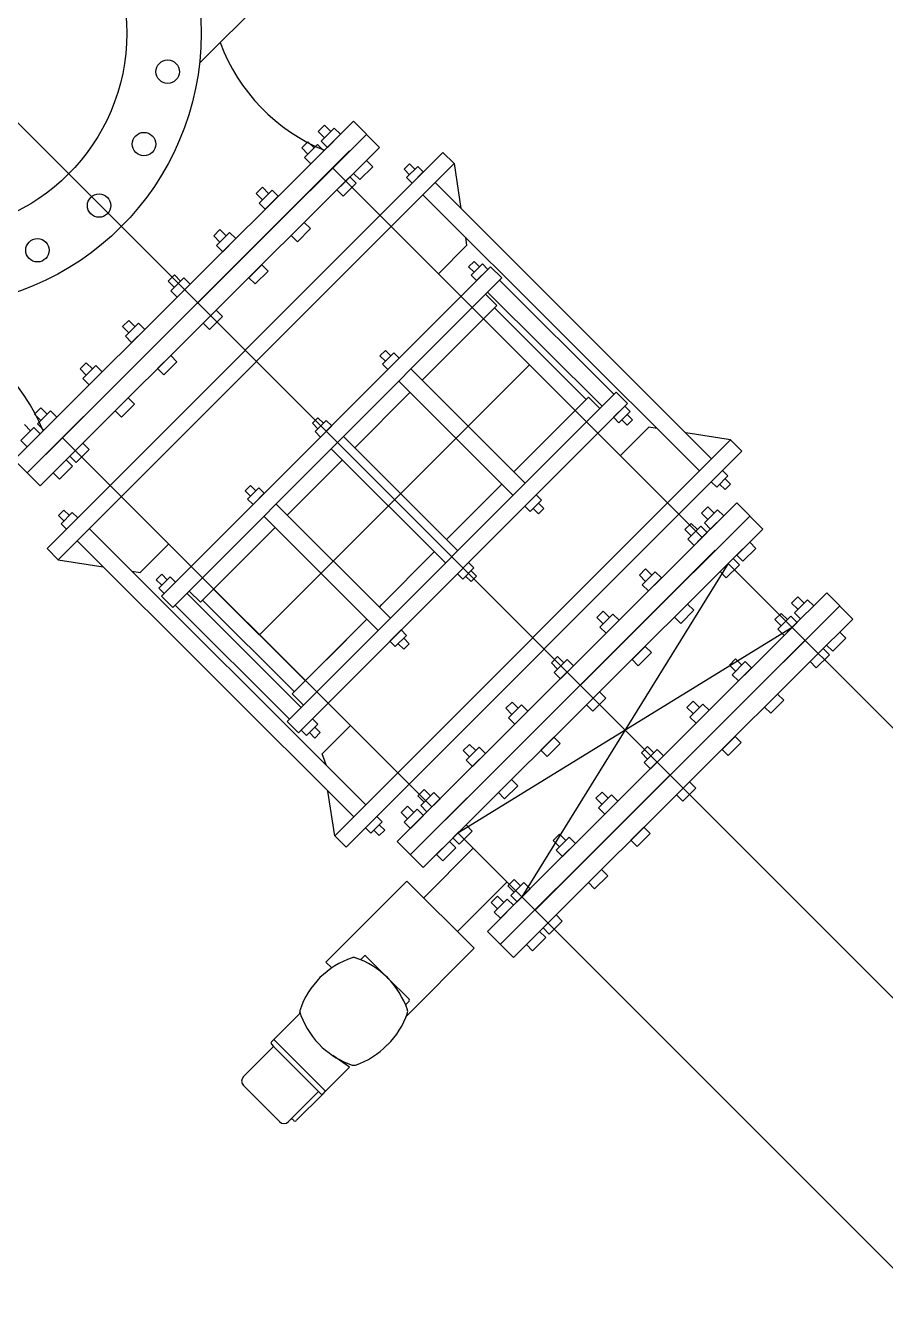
# Model space of a CAD drawing. Header units: inches. Extents: x 72602 to 350810, y -122122 to 43597.
# Drawn here: x 152048 to 153399, y -78976 to -76967 of the extents above; entities that cross this region are included whole.
import ezdxf

# ---------------------------------------------------------------- set-up
doc = ezdxf.new("R2010")
doc.units = ezdxf.units.IN
doc.header["$MEASUREMENT"] = 0
doc.layers.add('M-X-BKGD', color=8, linetype='Continuous')

msp = doc.modelspace()

# ---------------------------------------------------------------- linework, layer by layer
at = {"layer": 'M-X-BKGD', "ltscale": 0.003}
msp.add_line((154111.5, -79196.4), (151460.7, -76545.5), dxfattribs=at)
msp.add_line((154111.5, -79196.4), (151460.7, -76545.5), dxfattribs=at)
at = {"layer": 'M-X-BKGD'}
for p, q in [((152420.5, -76926.9), (152321.1, -77026)), ((152420.5, -76926.9), (152321.1, -77026)), ((152563.1, -77117.6), (152501.6, -77178.9)), ((152563.1, -77117.6), (152501.6, -77178.9)), ((152517.6, -77123.7), (152507.8, -77133.5)), ((152517.6, -77123.7), (152507.8, -77133.5)), ((152532.8, -77128.2), (152512.3, -77148.6)), ((152532.8, -77128.2), (152512.3, -77148.6)), ((152527.5, -77133.5), (152517.6, -77123.7)), ((152527.5, -77133.5), (152517.6, -77123.7)), ((152542.6, -77138), (152532.8, -77128.2)), ((152542.6, -77138), (152532.8, -77128.2)), ((152604, -77158.6), (152563.1, -77117.6)), ((152604, -77158.6), (152563.1, -77117.6)), ((152583.6, -77138.1), (152050.2, -77670)), ((152583.6, -77138.1), (152050.2, -77670)), ((152507.8, -77133.5), (152517.6, -77143.3)), ((152507.8, -77133.5), (152517.6, -77143.3)), ((152512.3, -77148.6), (152522.1, -77158.5)), ((152512.3, -77148.6), (152522.1, -77158.5)), ((152522.1, -77158.5), (152542.6, -77138)), ((152522.1, -77158.5), (152542.6, -77138)), ((152556.7, -77164.2), (152079.4, -77641.5)), ((152556.7, -77164.2), (152079.4, -77641.5)), ((152081.5, -77789.1), (152703.3, -77166.4)), ((152081.5, -77789.1), (152703.3, -77166.4)), ((152081.6, -77789.1), (152703.3, -77166.4)), ((152081.6, -77789.1), (152703.3, -77166.4)), ((152491.5, -77149.7), (152481.7, -77159.5)), ((152491.5, -77149.7), (152481.7, -77159.5)), ((152481.7, -77159.5), (152491.5, -77169.4)), ((152481.7, -77159.5), (152491.5, -77169.4)), ((152506.7, -77154.2), (152486.2, -77174.7)), ((152506.7, -77154.2), (152486.2, -77174.7)), ((152501.4, -77159.5), (152491.5, -77149.7)), ((152501.4, -77159.5), (152491.5, -77149.7)), ((152496, -77184.5), (152516.5, -77164.1)), ((152496, -77184.5), (152516.5, -77164.1)), ((152516.5, -77164.1), (152506.7, -77154.2)), ((152516.5, -77164.1), (152506.7, -77154.2)), ((152542.5, -77219.9), (152604, -77158.6)), ((152542.5, -77219.9), (152604, -77158.6)), ((152703.3, -77166.4), (152721, -77184.1)), ((152703.3, -77166.4), (152721, -77184.1)), ((152501.3, -77179.2), (152091.2, -77588.2)), ((152501.3, -77179.2), (152091.2, -77588.2)), ((152099.2, -77806.8), (152721, -77184.1)), ((152099.2, -77806.8), (152721, -77184.1)), ((152486.2, -77174.7), (152496, -77184.5)), ((152486.2, -77174.7), (152496, -77184.5)), ((152563, -77199.5), (152583.5, -77179.1)), ((152563, -77199.5), (152583.5, -77179.1)), ((152593.3, -77188.9), (152572.8, -77209.3)), ((152593.3, -77188.9), (152572.8, -77209.3)), ((152583.5, -77179.1), (152593.3, -77188.9)), ((152583.5, -77179.1), (152593.3, -77188.9)), ((152651.2, -77184.5), (152642.7, -77193)), ((152651.2, -77184.5), (152642.7, -77193)), ((152664.3, -77188.4), (152646.6, -77206.1)), ((152664.3, -77188.4), (152646.6, -77206.1)), ((152659.7, -77193), (152651.2, -77184.5)), ((152659.7, -77193), (152651.2, -77184.5)), ((152672.8, -77196.9), (152664.3, -77188.4)), ((152672.8, -77196.9), (152664.3, -77188.4)), ((152721, -77184.1), (152731.9, -77254.5)), ((152721, -77184.1), (152731.9, -77254.5)), ((152557.4, -77205.1), (152132.1, -77629.2)), ((152557.4, -77205.1), (152132.1, -77629.2)), ((153111, -77771.6), (152530.2, -77190.7)), ((153111, -77771.6), (152530.2, -77190.7)), ((152536.9, -77225.5), (152557.4, -77205.1)), ((152536.9, -77225.5), (152557.4, -77205.1)), ((152557.4, -77205.1), (152567.2, -77214.9)), ((152557.4, -77205.1), (152567.2, -77214.9)), ((152572.8, -77209.3), (152563, -77199.5)), ((152572.8, -77209.3), (152563, -77199.5)), ((152642.7, -77193), (152651.2, -77201.5)), ((152642.7, -77193), (152651.2, -77201.5)), ((152646.6, -77206.1), (152655.1, -77214.6)), ((152646.6, -77206.1), (152655.1, -77214.6)), ((152655.1, -77214.6), (152672.8, -77196.9)), ((152655.1, -77214.6), (152672.8, -77196.9)), ((152419.9, -77221.1), (152410.1, -77230.9)), ((152419.9, -77221.1), (152410.1, -77230.9)), ((152435.1, -77225.7), (152414.6, -77246.1)), ((152435.1, -77225.7), (152414.6, -77246.1)), ((152429.7, -77231), (152419.9, -77221.1)), ((152429.7, -77231), (152419.9, -77221.1)), ((152444.9, -77235.5), (152435.1, -77225.7)), ((152444.9, -77235.5), (152435.1, -77225.7)), ((152546.7, -77235.4), (152536.9, -77225.5)), ((152546.7, -77235.4), (152536.9, -77225.5)), ((152567.2, -77214.9), (152546.7, -77235.4)), ((152567.2, -77214.9), (152546.7, -77235.4)), ((152691.3, -77213.9), (153125.9, -77647.9)), ((152691.3, -77213.9), (153125.9, -77647.9)), ((152410.1, -77230.9), (152419.9, -77240.8)), ((152410.1, -77230.9), (152419.9, -77240.8)), ((152414.6, -77246.1), (152424.4, -77255.9)), ((152414.6, -77246.1), (152424.4, -77255.9)), ((152424.4, -77255.9), (152444.9, -77235.5)), ((152424.4, -77255.9), (152444.9, -77235.5)), ((152672.2, -77233), (153106.8, -77667)), ((152672.2, -77233), (153106.8, -77667)), ((152353.2, -77287.6), (152343.4, -77297.5)), ((152353.2, -77287.6), (152343.4, -77297.5)), ((152363, -77297.5), (152353.2, -77287.6)), ((152363, -77297.5), (152353.2, -77287.6)), ((152465.3, -77297), (152485.8, -77276.5)), ((152465.3, -77297), (152485.8, -77276.5)), ((152495.6, -77286.3), (152475.1, -77306.8)), ((152495.6, -77286.3), (152475.1, -77306.8)), ((152485.8, -77276.5), (152495.6, -77286.3)), ((152485.8, -77276.5), (152495.6, -77286.3)), ((152343.4, -77297.5), (152353.2, -77307.3)), ((152343.4, -77297.5), (152353.2, -77307.3)), ((152368.4, -77292.2), (152347.9, -77312.6)), ((152368.4, -77292.2), (152347.9, -77312.6)), ((152357.7, -77322.5), (152378.2, -77302)), ((152357.7, -77322.5), (152378.2, -77302)), ((152378.2, -77302), (152368.4, -77292.2)), ((152378.2, -77302), (152368.4, -77292.2)), ((152475.1, -77306.8), (152465.3, -77297)), ((152475.1, -77306.8), (152465.3, -77297)), ((152738.9, -77299.6), (152740.9, -77312.8)), ((152738.9, -77299.6), (152740.9, -77312.8)), ((152347.9, -77312.6), (152357.7, -77322.5)), ((152347.9, -77312.6), (152357.7, -77322.5)), ((152696.4, -77357.4), (152740.9, -77312.8)), ((152696.4, -77357.4), (152740.9, -77312.8)), ((152398.6, -77363.5), (152419.1, -77343)), ((152398.6, -77363.5), (152419.1, -77343)), ((152419.1, -77343), (152428.9, -77352.9)), ((152419.1, -77343), (152428.9, -77352.9)), ((152778.3, -77346.1), (152731.8, -77392.7)), ((152778.3, -77346.1), (152731.8, -77392.7)), ((152752.5, -77338), (152744, -77346.4)), ((152752.5, -77338), (152744, -77346.4)), ((152744, -77346.4), (152752.5, -77354.9)), ((152744, -77346.4), (152752.5, -77354.9)), ((152765.6, -77341.8), (152747.9, -77359.5)), ((152765.6, -77341.8), (152747.9, -77359.5)), ((152761, -77346.4), (152752.5, -77338)), ((152761, -77346.4), (152752.5, -77338)), ((152774.1, -77350.3), (152765.6, -77341.8)), ((152774.1, -77350.3), (152765.6, -77341.8)), ((152796, -77363.7), (152778.3, -77346.1)), ((152796, -77363.7), (152778.3, -77346.1)), ((152281.6, -77359.1), (152271.7, -77368.9)), ((152281.6, -77359.1), (152271.7, -77368.9)), ((152271.7, -77368.9), (152281.6, -77378.7)), ((152271.7, -77368.9), (152281.6, -77378.7)), ((152296.7, -77363.6), (152276.2, -77384.1)), ((152296.7, -77363.6), (152276.2, -77384.1)), ((152291.4, -77368.9), (152281.6, -77359.1)), ((152291.4, -77368.9), (152281.6, -77359.1)), ((152306.5, -77373.5), (152296.7, -77363.6)), ((152306.5, -77373.5), (152296.7, -77363.6)), ((152408.4, -77373.3), (152398.6, -77363.5)), ((152408.4, -77373.3), (152398.6, -77363.5)), ((152428.9, -77352.9), (152408.4, -77373.3)), ((152428.9, -77352.9), (152408.4, -77373.3)), ((152747.9, -77359.5), (152756.4, -77368)), ((152747.9, -77359.5), (152756.4, -77368)), ((152749.5, -77410.3), (152796, -77363.7)), ((152749.5, -77410.3), (152796, -77363.7)), ((152756.4, -77368), (152774.1, -77350.3)), ((152756.4, -77368), (152774.1, -77350.3)), ((152792.5, -77367.3), (152972.2, -77546.7)), ((152792.5, -77367.3), (152972.2, -77546.7)), ((152276.2, -77384.1), (152286, -77393.9)), ((152276.2, -77384.1), (152286, -77393.9)), ((152286, -77393.9), (152306.5, -77373.5)), ((152286, -77393.9), (152306.5, -77373.5)), ((152770.4, -77389.4), (152788.1, -77407.1)), ((152770.4, -77389.4), (152788.1, -77407.1)), ((152773.9, -77385.9), (152953.7, -77565.3)), ((152773.9, -77385.9), (152953.7, -77565.3)), ((152731.9, -77392.8), (152307.9, -77817.3)), ((152731.9, -77392.8), (152307.9, -77817.3)), ((152788.2, -77407.1), (152670.9, -77524.6)), ((152788.2, -77407.1), (152670.9, -77524.6)), ((152749.5, -77410.3), (152325.6, -77835)), ((152749.5, -77410.3), (152325.6, -77835)), ((152326.9, -77434.9), (152347.4, -77414.5)), ((152326.9, -77434.9), (152347.4, -77414.5)), ((152357.3, -77424.3), (152336.7, -77444.8)), ((152357.3, -77424.3), (152336.7, -77444.8)), ((152347.4, -77414.5), (152357.3, -77424.3)), ((152347.4, -77414.5), (152357.3, -77424.3)), ((152767.2, -77428), (152911.5, -77572.2)), ((152767.2, -77428), (152911.5, -77572.2)), ((152784.6, -77410.6), (152928.9, -77554.8)), ((152784.6, -77410.6), (152928.9, -77554.8)), ((152200.1, -77440.3), (152209.9, -77430.5)), ((152200.1, -77440.3), (152209.9, -77430.5)), ((152209.9, -77450.2), (152200.1, -77440.3)), ((152209.9, -77450.2), (152200.1, -77440.3)), ((152204.6, -77455.5), (152225.1, -77435)), ((152204.6, -77455.5), (152225.1, -77435)), ((152209.9, -77430.5), (152219.8, -77440.4)), ((152209.9, -77430.5), (152219.8, -77440.4)), ((152234.9, -77444.9), (152214.4, -77465.3)), ((152234.9, -77444.9), (152214.4, -77465.3)), ((152225.1, -77435), (152234.9, -77444.9)), ((152225.1, -77435), (152234.9, -77444.9)), ((152336.7, -77444.8), (152326.9, -77434.9)), ((152336.7, -77444.8), (152326.9, -77434.9)), ((152214.4, -77465.3), (152204.6, -77455.5)), ((152214.4, -77465.3), (152204.6, -77455.5)), ((152275.8, -77485.9), (152255.3, -77506.3)), ((152275.8, -77485.9), (152255.3, -77506.3)), ((152285.6, -77495.7), (152275.8, -77485.9)), ((152285.6, -77495.7), (152275.8, -77485.9)), ((152613.2, -77477.6), (152604.7, -77486.1)), ((152613.2, -77477.6), (152604.7, -77486.1)), ((152604.7, -77486.1), (152613.2, -77494.6)), ((152604.7, -77486.1), (152613.2, -77494.6)), ((152626.3, -77481.5), (152608.6, -77499.2)), ((152626.3, -77481.5), (152608.6, -77499.2)), ((152621.7, -77486.1), (152613.2, -77477.6)), ((152621.7, -77486.1), (152613.2, -77477.6)), ((152617.1, -77507.7), (152634.8, -77490)), ((152617.1, -77507.7), (152634.8, -77490)), ((152634.8, -77490), (152626.3, -77481.5)), ((152634.8, -77490), (152626.3, -77481.5)), ((152133.4, -77506.9), (152143.2, -77497)), ((152133.4, -77506.9), (152143.2, -77497)), ((152143.2, -77516.7), (152133.4, -77506.9)), ((152143.2, -77516.7), (152133.4, -77506.9)), ((152137.9, -77522), (152158.4, -77501.6)), ((152137.9, -77522), (152158.4, -77501.6)), ((152143.2, -77497), (152153.1, -77506.9)), ((152143.2, -77497), (152153.1, -77506.9)), ((152158.4, -77501.6), (152168.2, -77511.4)), ((152158.4, -77501.6), (152168.2, -77511.4)), ((152255.3, -77506.3), (152265.1, -77516.2)), ((152255.3, -77506.3), (152265.1, -77516.2)), ((152265.1, -77516.2), (152285.6, -77495.7)), ((152265.1, -77516.2), (152285.6, -77495.7)), ((152415.4, -77924.8), (152839.4, -77500.2)), ((152415.4, -77924.8), (152839.4, -77500.2)), ((152608.6, -77499.2), (152617.1, -77507.7)), ((152608.6, -77499.2), (152617.1, -77507.7)), ((152653.2, -77506.9), (152832.9, -77686.4)), ((152653.2, -77506.9), (152832.9, -77686.4)), ((152147.7, -77531.9), (152137.9, -77522)), ((152147.7, -77531.9), (152137.9, -77522)), ((152168.2, -77511.4), (152147.7, -77531.9)), ((152168.2, -77511.4), (152147.7, -77531.9)), ((152634.1, -77526), (152813.9, -77705.5)), ((152634.1, -77526), (152813.9, -77705.5)), ((152651.8, -77543.7), (152564.9, -77630.7)), ((152651.8, -77543.7), (152564.9, -77630.7)), ((152929.2, -77589.8), (152975.8, -77543.2)), ((152929.2, -77589.8), (152975.8, -77543.2)), ((152975.8, -77543.2), (152993.5, -77560.9)), ((152975.8, -77543.2), (152993.5, -77560.9)), ((152071.9, -77568.2), (152062, -77578)), ((152071.9, -77568.2), (152062, -77578)), ((152081.7, -77578.1), (152071.9, -77568.2)), ((152081.7, -77578.1), (152071.9, -77568.2)), ((152209.1, -77552.4), (152188.6, -77572.9)), ((152209.1, -77552.4), (152188.6, -77572.9)), ((152198.4, -77582.7), (152218.9, -77562.3)), ((152198.4, -77582.7), (152218.9, -77562.3)), ((152218.9, -77562.3), (152209.1, -77552.4)), ((152218.9, -77562.3), (152209.1, -77552.4)), ((152932.5, -77551.3), (152815.2, -77668.7)), ((152932.5, -77551.3), (152815.2, -77668.7)), ((152932.4, -77551.2), (152950.1, -77568.9)), ((152932.4, -77551.2), (152950.1, -77568.9)), ((152993.5, -77560.9), (152946.9, -77607.5)), ((152993.5, -77560.9), (152946.9, -77607.5)), ((152971.6, -77582.8), (152989.2, -77565.1)), ((152971.6, -77582.8), (152989.2, -77565.1)), ((152989.2, -77565.1), (152997.7, -77573.6)), ((152989.2, -77565.1), (152997.7, -77573.6)), ((152029.7, -77649.5), (152091.2, -77588.2)), ((152029.7, -77649.5), (152091.2, -77588.2)), ((152062, -77578), (152071.9, -77587.9)), ((152062, -77578), (152071.9, -77587.9)), ((152087, -77572.7), (152066.5, -77593.2)), ((152087, -77572.7), (152066.5, -77593.2)), ((152076.3, -77603), (152096.8, -77582.6)), ((152076.3, -77603), (152096.8, -77582.6)), ((152096.8, -77582.6), (152087, -77572.7)), ((152096.8, -77582.6), (152087, -77572.7)), ((152188.6, -77572.9), (152198.4, -77582.7)), ((152188.6, -77572.9), (152198.4, -77582.7)), ((152507.2, -77583.8), (152498.8, -77592.3)), ((152507.2, -77583.8), (152498.8, -77592.3)), ((152520.3, -77587.6), (152502.7, -77605.3)), ((152520.3, -77587.6), (152502.7, -77605.3)), ((152929.2, -77589.8), (152505.3, -78014.5)), ((152929.2, -77589.8), (152505.3, -78014.5)), ((152515.7, -77592.2), (152507.2, -77583.8)), ((152515.7, -77592.2), (152507.2, -77583.8)), ((152528.8, -77596.1), (152520.3, -77587.6)), ((152528.8, -77596.1), (152520.3, -77587.6)), ((152980, -77591.3), (152971.6, -77582.8)), ((152980, -77591.3), (152971.6, -77582.8)), ((152997.7, -77573.6), (152980, -77591.3)), ((152997.7, -77573.6), (152980, -77591.3)), ((152993.1, -77595.2), (152984.6, -77586.7)), ((152993.1, -77595.2), (152984.6, -77586.7)), ((152993.1, -77578.2), (153001.6, -77586.7)), ((152993.1, -77578.2), (153001.6, -77586.7)), ((153001.6, -77586.7), (152993.1, -77595.2)), ((153001.6, -77586.7), (152993.1, -77595.2)), ((152060.9, -77598.8), (152040.4, -77619.2)), ((152060.9, -77598.8), (152040.4, -77619.2)), ((152055.6, -77604.1), (152045.8, -77594.2)), ((152055.6, -77604.1), (152045.8, -77594.2)), ((152050.2, -77629), (152070.7, -77608.6)), ((152050.2, -77629), (152070.7, -77608.6)), ((152070.7, -77608.6), (152060.9, -77598.8)), ((152070.7, -77608.6), (152060.9, -77598.8)), ((152066.5, -77593.2), (152076.3, -77603)), ((152066.5, -77593.2), (152076.3, -77603)), ((152498.8, -77592.3), (152507.2, -77600.7)), ((152498.8, -77592.3), (152507.2, -77600.7)), ((152502.7, -77605.3), (152511.1, -77613.8)), ((152502.7, -77605.3), (152511.1, -77613.8)), ((152511.1, -77613.8), (152528.8, -77596.1)), ((152511.1, -77613.8), (152528.8, -77596.1)), ((152946.9, -77607.5), (152523, -78032.2)), ((152946.9, -77607.5), (152523, -78032.2)), ((152982.4, -77643), (153027, -77598.4)), ((152982.4, -77643), (153027, -77598.4)), ((153040.1, -77600.4), (153027, -77598.4)), ((153040.1, -77600.4), (153027, -77598.4)), ((153155.7, -77618.1), (153085.3, -77607.3)), ((153155.7, -77618.1), (153085.3, -77607.3)), ((152040.4, -77619.2), (152050.2, -77629)), ((152040.4, -77619.2), (152050.2, -77629)), ((152132.1, -77629.2), (152070.6, -77690.5)), ((152132.1, -77629.2), (152070.6, -77690.5)), ((152686.2, -78195.3), (152105.9, -77615)), ((152686.2, -78195.3), (152105.9, -77615)), ((152117.2, -77644), (152137.7, -77623.6)), ((152117.2, -77644), (152137.7, -77623.6)), ((152137.7, -77623.6), (152147.5, -77633.4)), ((152137.7, -77623.6), (152147.5, -77633.4)), ((152533.9, -78240.8), (153155.7, -77618.1)), ((152533.9, -78240.8), (153155.7, -77618.1)), ((152547.2, -77613.1), (152726.9, -77792.6)), ((152547.2, -77613.1), (152726.9, -77792.6)), ((153173.4, -77635.8), (153155.7, -77618.1)), ((153173.4, -77635.8), (153155.7, -77618.1)), ((152070.6, -77690.5), (152029.7, -77649.5)), ((152070.6, -77690.5), (152029.7, -77649.5)), ((152091.1, -77670.1), (152111.6, -77649.6)), ((152091.1, -77670.1), (152111.6, -77649.6)), ((152111.6, -77649.6), (152121.5, -77659.5)), ((152111.6, -77649.6), (152121.5, -77659.5)), ((152127, -77653.9), (152117.2, -77644)), ((152127, -77653.9), (152117.2, -77644)), ((152147.5, -77633.4), (152127, -77653.9)), ((152147.5, -77633.4), (152127, -77653.9)), ((152545.8, -77649.8), (152458.9, -77736.9)), ((152545.8, -77649.8), (152458.9, -77736.9)), ((152528.1, -77632.2), (152707.9, -77811.7)), ((152528.1, -77632.2), (152707.9, -77811.7)), ((152551.6, -78258.5), (153173.4, -77635.8)), ((152551.6, -78258.5), (153173.4, -77635.8)), ((152100.9, -77679.9), (152091.1, -77670.1)), ((152100.9, -77679.9), (152091.1, -77670.1)), ((152121.5, -77659.5), (152100.9, -77679.9)), ((152121.5, -77659.5), (152100.9, -77679.9)), ((153125.3, -77684), (153143, -77666.3)), ((153125.3, -77684), (153143, -77666.3)), ((153143, -77666.3), (153151.5, -77674.8)), ((153143, -77666.3), (153151.5, -77674.8)), ((152401.3, -77690), (152392.8, -77698.5)), ((152401.3, -77690), (152392.8, -77698.5)), ((152409.8, -77698.4), (152401.3, -77690)), ((152409.8, -77698.4), (152401.3, -77690)), ((152796.2, -77687.9), (152709.3, -77774.9)), ((152796.2, -77687.9), (152709.3, -77774.9)), ((153133.8, -77692.5), (153125.3, -77684)), ((153133.8, -77692.5), (153125.3, -77684)), ((153151.5, -77674.8), (153133.8, -77692.5)), ((153151.5, -77674.8), (153133.8, -77692.5)), ((153146.9, -77696.4), (153138.4, -77687.9)), ((153146.9, -77696.4), (153138.4, -77687.9)), ((153146.9, -77679.4), (153155.4, -77687.9)), ((153146.9, -77679.4), (153155.4, -77687.9)), ((153155.4, -77687.9), (153146.9, -77696.4)), ((153155.4, -77687.9), (153146.9, -77696.4)), ((152392.8, -77698.5), (152401.3, -77706.9)), ((152392.8, -77698.5), (152401.3, -77706.9)), ((152414.4, -77693.8), (152396.7, -77711.5)), ((152414.4, -77693.8), (152396.7, -77711.5)), ((152405.2, -77720), (152422.9, -77702.3)), ((152405.2, -77720), (152422.9, -77702.3)), ((152422.9, -77702.3), (152414.4, -77693.8)), ((152422.9, -77702.3), (152414.4, -77693.8)), ((152832.2, -77722.5), (152849.9, -77704.8)), ((152832.2, -77722.5), (152849.9, -77704.8)), ((152849.9, -77704.8), (152858.4, -77713.3)), ((152849.9, -77704.8), (152858.4, -77713.3)), ((152099.6, -77737.1), (152108.1, -77728.6)), ((152099.6, -77737.1), (152108.1, -77728.6)), ((152108.1, -77728.6), (152116.6, -77737)), ((152108.1, -77728.6), (152116.6, -77737)), ((152396.7, -77711.5), (152405.2, -77720)), ((152396.7, -77711.5), (152405.2, -77720)), ((152441.3, -77719.3), (152621, -77898.8)), ((152441.3, -77719.3), (152621, -77898.8)), ((152840.7, -77731), (152832.2, -77722.5)), ((152840.7, -77731), (152832.2, -77722.5)), ((152858.4, -77713.3), (152840.7, -77731)), ((152858.4, -77713.3), (152840.7, -77731)), ((152853.8, -77734.8), (152845.3, -77726.4)), ((152853.8, -77734.8), (152845.3, -77726.4)), ((152853.8, -77717.9), (152862.3, -77726.3)), ((152853.8, -77717.9), (152862.3, -77726.3)), ((152862.3, -77726.3), (152853.8, -77734.8)), ((152862.3, -77726.3), (152853.8, -77734.8)), ((153165.3, -77717.5), (153103.8, -77778.8)), ((153165.3, -77717.5), (153103.8, -77778.8)), ((153119.9, -77723.5), (153110, -77733.4)), ((153119.9, -77723.5), (153110, -77733.4)), ((153135, -77728.1), (153114.5, -77748.5)), ((153135, -77728.1), (153114.5, -77748.5)), ((153129.7, -77733.4), (153119.9, -77723.5)), ((153129.7, -77733.4), (153119.9, -77723.5)), ((153144.8, -77737.9), (153135, -77728.1)), ((153144.8, -77737.9), (153135, -77728.1)), ((153206.2, -77758.5), (153165.3, -77717.5)), ((153206.2, -77758.5), (153165.3, -77717.5)), ((152108.1, -77745.5), (152099.6, -77737.1)), ((152108.1, -77745.5), (152099.6, -77737.1)), ((152103.5, -77750.1), (152121.2, -77732.4)), ((152103.5, -77750.1), (152121.2, -77732.4)), ((152112, -77758.6), (152103.5, -77750.1)), ((152112, -77758.6), (152103.5, -77750.1)), ((152129.7, -77740.9), (152112, -77758.6)), ((152129.7, -77740.9), (152112, -77758.6)), ((152121.2, -77732.4), (152129.7, -77740.9)), ((152121.2, -77732.4), (152129.7, -77740.9)), ((152422.2, -77738.4), (152601.9, -77917.9)), ((152422.2, -77738.4), (152601.9, -77917.9)), ((153185.8, -77738), (152652.4, -78269.9)), ((153185.8, -77738), (152652.4, -78269.9)), ((153093.8, -77749.6), (153083.9, -77759.4)), ((153093.8, -77749.6), (153083.9, -77759.4)), ((153103.6, -77759.4), (153093.8, -77749.6)), ((153103.6, -77759.4), (153093.8, -77749.6)), ((153110, -77733.4), (153119.8, -77743.2)), ((153110, -77733.4), (153119.8, -77743.2)), ((153114.5, -77748.5), (153124.3, -77758.4)), ((153114.5, -77748.5), (153124.3, -77758.4)), ((153124.3, -77758.4), (153144.8, -77737.9)), ((153124.3, -77758.4), (153144.8, -77737.9)), ((152148.1, -77757.9), (152582.7, -78191.9)), ((152148.1, -77757.9), (152582.7, -78191.9)), ((152439.8, -77756), (152322.4, -77873.6)), ((152439.8, -77756), (152322.4, -77873.6)), ((153083.9, -77759.4), (153093.7, -77769.2)), ((153083.9, -77759.4), (153093.7, -77769.2)), ((153108.9, -77754.1), (153088.4, -77774.5)), ((153108.9, -77754.1), (153088.4, -77774.5)), ((153098.2, -77784.4), (153118.7, -77763.9)), ((153098.2, -77784.4), (153118.7, -77763.9)), ((153118.7, -77763.9), (153108.9, -77754.1)), ((153118.7, -77763.9), (153108.9, -77754.1)), ((153144.7, -77819.8), (153206.2, -77758.5)), ((153144.7, -77819.8), (153206.2, -77758.5)), ((152081.5, -77789.1), (152099.2, -77806.8)), ((152081.5, -77789.1), (152099.2, -77806.8)), ((152129, -77777), (152563.6, -78211)), ((152129, -77777), (152563.6, -78211)), ((152272.5, -77782), (152228, -77826.6)), ((152272.5, -77782), (152228, -77826.6)), ((153103.5, -77779.1), (152693.5, -78188)), ((153103.5, -77779.1), (152693.5, -78188)), ((153088.4, -77774.5), (153098.2, -77784.4)), ((153088.4, -77774.5), (153098.2, -77784.4)), ((153165.2, -77799.4), (153185.7, -77778.9)), ((153165.2, -77799.4), (153185.7, -77778.9)), ((153195.5, -77788.8), (153175, -77809.2)), ((153195.5, -77788.8), (153175, -77809.2)), ((153185.7, -77778.9), (153195.5, -77788.8)), ((153185.7, -77778.9), (153195.5, -77788.8)), ((152099.2, -77806.8), (152169.7, -77817.6)), ((152099.2, -77806.8), (152169.7, -77817.6)), ((152690.2, -77794), (152603.3, -77881)), ((152690.2, -77794), (152603.3, -77881)), ((153131.2, -77791.8), (152706.9, -78216.1)), ((153131.2, -77791.8), (152706.9, -78216.1)), ((152726.3, -77828.6), (152743.9, -77810.9)), ((152726.3, -77828.6), (152743.9, -77810.9)), ((153159.6, -77804.9), (152734.4, -78229)), ((153159.6, -77804.9), (152734.4, -78229)), ((152743.9, -77810.9), (152752.4, -77819.4)), ((152743.9, -77810.9), (152752.4, -77819.4)), ((153139.1, -77825.4), (153159.6, -77804.9)), ((153139.1, -77825.4), (153159.6, -77804.9)), ((153159.6, -77804.9), (153169.4, -77814.8)), ((153159.6, -77804.9), (153169.4, -77814.8)), ((153175, -77809.2), (153165.2, -77799.4)), ((153175, -77809.2), (153165.2, -77799.4)), ((152214.8, -77824.6), (152228, -77826.6)), ((152214.8, -77824.6), (152228, -77826.6)), ((152253.2, -77838.1), (152261.7, -77829.6)), ((152253.2, -77838.1), (152261.7, -77829.6)), ((152261.4, -77863.9), (152307.9, -77817.3)), ((152261.4, -77863.9), (152307.9, -77817.3)), ((152261.7, -77829.6), (152270.2, -77838.1)), ((152261.7, -77829.6), (152270.2, -77838.1)), ((152734.8, -77837.1), (152726.3, -77828.6)), ((152734.8, -77837.1), (152726.3, -77828.6)), ((152752.4, -77819.4), (152734.8, -77837.1)), ((152752.4, -77819.4), (152734.8, -77837.1)), ((152747.8, -77824), (152756.3, -77832.5)), ((152747.8, -77824), (152756.3, -77832.5)), ((153152, -77812.6), (152827.6, -78336.7)), ((153152, -77812.6), (152827.6, -78336.7)), ((153022.1, -77821), (153012.3, -77830.8)), ((153022.1, -77821), (153012.3, -77830.8)), ((153012.3, -77830.8), (153022.1, -77840.7)), ((153012.3, -77830.8), (153022.1, -77840.7)), ((153037.3, -77825.5), (153016.8, -77846)), ((153037.3, -77825.5), (153016.8, -77846)), ((153031.9, -77830.8), (153022.1, -77821)), ((153031.9, -77830.8), (153022.1, -77821)), ((153047.1, -77835.4), (153037.3, -77825.5)), ((153047.1, -77835.4), (153037.3, -77825.5)), ((153148.9, -77835.2), (153139.1, -77825.4)), ((153148.9, -77835.2), (153139.1, -77825.4)), ((153169.4, -77814.8), (153148.9, -77835.2)), ((153169.4, -77814.8), (153148.9, -77835.2)), ((153655.7, -78316.3), (153152, -77812.6)), ((153655.7, -78316.3), (153152, -77812.6)), ((152261.7, -77846.6), (152253.2, -77838.1)), ((152261.7, -77846.6), (152253.2, -77838.1)), ((152257.1, -77851.2), (152274.8, -77833.5)), ((152257.1, -77851.2), (152274.8, -77833.5)), ((152265.6, -77859.7), (152257.1, -77851.2)), ((152265.6, -77859.7), (152257.1, -77851.2)), ((152283.3, -77842), (152265.6, -77859.7)), ((152283.3, -77842), (152265.6, -77859.7)), ((152274.8, -77833.5), (152283.3, -77842)), ((152274.8, -77833.5), (152283.3, -77842)), ((152325.6, -77835), (152279.1, -77881.6)), ((152325.6, -77835), (152279.1, -77881.6)), ((152747.8, -77841), (152739.3, -77832.5)), ((152747.8, -77841), (152739.3, -77832.5)), ((152756.3, -77832.5), (152747.8, -77841)), ((152756.3, -77832.5), (152747.8, -77841)), ((153016.8, -77846), (153026.6, -77855.8)), ((153016.8, -77846), (153026.6, -77855.8)), ((153026.6, -77855.8), (153047.1, -77835.4)), ((153026.6, -77855.8), (153047.1, -77835.4)), ((152279.1, -77881.6), (152261.4, -77863.9)), ((152279.1, -77881.6), (152261.4, -77863.9)), ((152301.2, -77859.5), (152480.9, -78038.9)), ((152301.2, -77859.5), (152480.9, -78038.9)), ((152304.7, -77855.9), (152322.4, -77873.6)), ((152304.7, -77855.9), (152322.4, -77873.6)), ((152325.9, -77870.1), (152470.3, -78014.2)), ((152325.9, -77870.1), (152470.3, -78014.2)), ((152343.3, -77852.7), (152487.6, -77996.8)), ((152343.3, -77852.7), (152487.6, -77996.8)), ((153306.7, -77858.9), (153245.2, -77920.2)), ((153306.7, -77858.9), (153245.2, -77920.2)), ((153261.3, -77865), (153251.4, -77874.8)), ((153261.3, -77865), (153251.4, -77874.8)), ((153276.4, -77869.5), (153255.9, -77889.9)), ((153276.4, -77869.5), (153255.9, -77889.9)), ((153271.1, -77874.8), (153261.3, -77865)), ((153271.1, -77874.8), (153261.3, -77865)), ((153286.2, -77879.3), (153276.4, -77869.5)), ((153286.2, -77879.3), (153276.4, -77869.5)), ((153347.6, -77899.9), (153306.7, -77858.9)), ((153347.6, -77899.9), (153306.7, -77858.9)), ((152282.6, -77878.1), (152462.3, -78057.5)), ((152282.6, -77878.1), (152462.3, -78057.5)), ((152607.3, -77877), (152603.3, -77881)), ((152607.3, -77877), (152603.3, -77881)), ((153327.2, -77879.4), (152793.8, -78411.3)), ((153327.2, -77879.4), (152793.8, -78411.3)), ((152955.4, -77887.5), (152945.6, -77897.3)), ((152955.4, -77887.5), (152945.6, -77897.3)), ((152965.2, -77897.4), (152955.4, -77887.5)), ((152965.2, -77897.4), (152955.4, -77887.5)), ((153067.5, -77896.8), (153088, -77876.4)), ((153067.5, -77896.8), (153088, -77876.4)), ((153097.8, -77886.2), (153077.3, -77906.7)), ((153097.8, -77886.2), (153077.3, -77906.7)), ((153088, -77876.4), (153097.8, -77886.2)), ((153088, -77876.4), (153097.8, -77886.2)), ((153235.2, -77891), (153225.3, -77900.8)), ((153235.2, -77891), (153225.3, -77900.8)), ((153245, -77900.8), (153235.2, -77891)), ((153245, -77900.8), (153235.2, -77891)), ((153251.4, -77874.8), (153261.2, -77884.6)), ((153251.4, -77874.8), (153261.2, -77884.6)), ((153255.9, -77889.9), (153265.7, -77899.8)), ((153255.9, -77889.9), (153265.7, -77899.8)), ((153265.7, -77899.8), (153286.2, -77879.3)), ((153265.7, -77899.8), (153286.2, -77879.3)), ((152584.2, -77900.1), (152466.7, -78017.7)), ((152584.2, -77900.1), (152466.7, -78017.7)), ((152584.2, -77900.1), (152520.5, -77964)), ((152584.2, -77900.1), (152520.5, -77964)), ((152945.6, -77897.3), (152955.4, -77907.2)), ((152945.6, -77897.3), (152955.4, -77907.2)), ((152970.6, -77892), (152950.1, -77912.5)), ((152970.6, -77892), (152950.1, -77912.5)), ((152959.9, -77922.3), (152980.4, -77901.9)), ((152959.9, -77922.3), (152980.4, -77901.9)), ((152980.4, -77901.9), (152970.6, -77892)), ((152980.4, -77901.9), (152970.6, -77892)), ((153077.3, -77906.7), (153067.5, -77896.8)), ((153077.3, -77906.7), (153067.5, -77896.8)), ((153225.3, -77900.8), (153235.2, -77910.6)), ((153225.3, -77900.8), (153235.2, -77910.6)), ((153250.3, -77895.5), (153229.8, -77916)), ((153250.3, -77895.5), (153229.8, -77916)), ((153239.6, -77925.8), (153260.1, -77905.4)), ((153239.6, -77925.8), (153260.1, -77905.4)), ((153260.1, -77905.4), (153250.3, -77895.5)), ((153260.1, -77905.4), (153250.3, -77895.5)), ((153286.1, -77961.2), (153347.6, -77899.9)), ((153286.1, -77961.2), (153347.6, -77899.9)), ((152620.3, -77934.8), (152638, -77917.1)), ((152620.3, -77934.8), (152638, -77917.1)), ((152646.5, -77925.6), (152628.8, -77943.3)), ((152646.5, -77925.6), (152628.8, -77943.3)), ((152638, -77917.1), (152646.5, -77925.6)), ((152638, -77917.1), (152646.5, -77925.6)), ((152641.9, -77930.2), (152650.4, -77938.7)), ((152641.9, -77930.2), (152650.4, -77938.7)), ((153252.5, -77913), (152727.1, -78236.3)), ((153252.5, -77913), (152727.1, -78236.3)), ((153245, -77920.5), (152834.9, -78329.4)), ((153245, -77920.5), (152834.9, -78329.4)), ((152950.1, -77912.5), (152959.9, -77922.3)), ((152950.1, -77912.5), (152959.9, -77922.3)), ((153229.8, -77916), (153239.6, -77925.8)), ((153229.8, -77916), (153239.6, -77925.8)), ((153306.6, -77940.8), (153327.1, -77920.3)), ((153306.6, -77940.8), (153327.1, -77920.3)), ((153336.9, -77930.2), (153316.4, -77950.6)), ((153336.9, -77930.2), (153316.4, -77950.6)), ((153327.1, -77920.3), (153336.9, -77930.2)), ((153327.1, -77920.3), (153336.9, -77930.2)), ((152628.8, -77943.3), (152620.3, -77934.8)), ((152628.8, -77943.3), (152620.3, -77934.8)), ((152641.9, -77947.2), (152633.4, -77938.7)), ((152641.9, -77947.2), (152633.4, -77938.7)), ((152650.4, -77938.7), (152641.9, -77947.2)), ((152650.4, -77938.7), (152641.9, -77947.2)), ((153272.6, -77933.2), (152848.4, -78357.5)), ((153272.6, -77933.2), (152848.4, -78357.5)), ((153301, -77946.4), (152875.8, -78370.5)), ((153301, -77946.4), (152875.8, -78370.5)), ((153000.8, -77963.3), (153021.3, -77942.9)), ((153000.8, -77963.3), (153021.3, -77942.9)), ((153021.3, -77942.9), (153031.1, -77952.7)), ((153021.3, -77942.9), (153031.1, -77952.7)), ((153280.5, -77966.8), (153301, -77946.4)), ((153280.5, -77966.8), (153301, -77946.4)), ((153301, -77946.4), (153310.9, -77956.2)), ((153301, -77946.4), (153310.9, -77956.2)), ((153316.4, -77950.6), (153306.6, -77940.8)), ((153316.4, -77950.6), (153306.6, -77940.8)), ((152883.8, -77959), (152874, -77968.8)), ((152883.8, -77959), (152874, -77968.8)), ((152874, -77968.8), (152883.8, -77978.6)), ((152874, -77968.8), (152883.8, -77978.6)), ((152898.9, -77963.5), (152878.4, -77983.9)), ((152898.9, -77963.5), (152878.4, -77983.9)), ((152893.6, -77968.8), (152883.8, -77959)), ((152893.6, -77968.8), (152883.8, -77959)), ((152908.8, -77973.3), (152898.9, -77963.5)), ((152908.8, -77973.3), (152898.9, -77963.5)), ((153010.6, -77973.2), (153000.8, -77963.3)), ((153010.6, -77973.2), (153000.8, -77963.3)), ((153031.1, -77952.7), (153010.6, -77973.2)), ((153031.1, -77952.7), (153010.6, -77973.2)), ((153163.6, -77962.4), (153153.7, -77972.2)), ((153163.6, -77962.4), (153153.7, -77972.2)), ((153153.7, -77972.2), (153163.5, -77982.1)), ((153153.7, -77972.2), (153163.5, -77982.1)), ((153178.7, -77966.9), (153158.2, -77987.4)), ((153178.7, -77966.9), (153158.2, -77987.4)), ((153173.4, -77972.3), (153163.6, -77962.4)), ((153173.4, -77972.3), (153163.6, -77962.4)), ((153188.5, -77976.8), (153178.7, -77966.9)), ((153188.5, -77976.8), (153178.7, -77966.9)), ((153290.3, -77976.7), (153280.5, -77966.8)), ((153290.3, -77976.7), (153280.5, -77966.8)), ((153310.9, -77956.2), (153290.3, -77976.7)), ((153310.9, -77956.2), (153290.3, -77976.7)), ((152878.4, -77983.9), (152888.3, -77993.8)), ((152878.4, -77983.9), (152888.3, -77993.8)), ((152888.3, -77993.8), (152908.8, -77973.3)), ((152888.3, -77993.8), (152908.8, -77973.3)), ((153158.2, -77987.4), (153168, -77997.2)), ((153158.2, -77987.4), (153168, -77997.2)), ((153168, -77997.2), (153188.5, -77976.8)), ((153168, -77997.2), (153188.5, -77976.8)), ((152505.3, -78014.5), (152458.8, -78061.1)), ((152505.3, -78014.5), (152458.8, -78061.1)), ((152466.7, -78017.7), (152484.4, -78035.4)), ((152466.7, -78017.7), (152484.4, -78035.4)), ((152476.5, -78078.7), (152523, -78032.1)), ((152476.5, -78078.7), (152523, -78032.1)), ((152802.3, -78040.2), (152812.2, -78030.4)), ((152802.3, -78040.2), (152812.2, -78030.4)), ((152812.2, -78030.4), (152822, -78040.2)), ((152812.2, -78030.4), (152822, -78040.2)), ((152929.1, -78034.8), (152949.7, -78014.3)), ((152929.1, -78034.8), (152949.7, -78014.3)), ((152959.5, -78024.2), (152939, -78044.6)), ((152959.5, -78024.2), (152939, -78044.6)), ((152949.7, -78014.3), (152959.5, -78024.2)), ((152949.7, -78014.3), (152959.5, -78024.2)), ((153096.8, -78028.9), (153087, -78038.8)), ((153096.8, -78028.9), (153087, -78038.8)), ((153106.7, -78038.8), (153096.8, -78028.9)), ((153106.7, -78038.8), (153096.8, -78028.9)), ((153208.9, -78038.2), (153229.4, -78017.8)), ((153208.9, -78038.2), (153229.4, -78017.8)), ((153239.2, -78027.6), (153218.7, -78048.1)), ((153239.2, -78027.6), (153218.7, -78048.1)), ((153229.4, -78017.8), (153239.2, -78027.6)), ((153229.4, -78017.8), (153239.2, -78027.6)), ((152812.1, -78050), (152802.3, -78040.2)), ((152812.1, -78050), (152802.3, -78040.2)), ((152806.8, -78055.4), (152827.3, -78034.9)), ((152806.8, -78055.4), (152827.3, -78034.9)), ((152837.1, -78044.8), (152816.6, -78065.2)), ((152837.1, -78044.8), (152816.6, -78065.2)), ((152827.3, -78034.9), (152837.1, -78044.8)), ((152827.3, -78034.9), (152837.1, -78044.8)), ((152939, -78044.6), (152929.1, -78034.8)), ((152939, -78044.6), (152929.1, -78034.8)), ((153087, -78038.8), (153096.8, -78048.6)), ((153087, -78038.8), (153096.8, -78048.6)), ((153112, -78033.5), (153091.5, -78053.9)), ((153112, -78033.5), (153091.5, -78053.9)), ((153101.3, -78063.8), (153121.8, -78043.3)), ((153101.3, -78063.8), (153121.8, -78043.3)), ((153121.8, -78043.3), (153112, -78033.5)), ((153121.8, -78043.3), (153112, -78033.5)), ((153218.7, -78048.1), (153208.9, -78038.2)), ((153218.7, -78048.1), (153208.9, -78038.2)), ((152458.8, -78061.1), (152476.5, -78078.7)), ((152458.8, -78061.1), (152476.5, -78078.7)), ((152498.4, -78056.8), (152480.7, -78074.5)), ((152498.4, -78056.8), (152480.7, -78074.5)), ((152489.2, -78083), (152506.9, -78065.3)), ((152489.2, -78083), (152506.9, -78065.3)), ((152506.9, -78065.3), (152498.4, -78056.8)), ((152506.9, -78065.3), (152498.4, -78056.8)), ((152510.8, -78078.4), (152502.3, -78069.9)), ((152510.8, -78078.4), (152502.3, -78069.9)), ((152558.4, -78067.5), (152513.9, -78112)), ((152558.4, -78067.5), (152513.9, -78112)), ((152558.4, -78067.5), (152632.8, -78141.7)), ((152558.4, -78067.5), (152632.8, -78141.7)), ((152816.6, -78065.2), (152806.8, -78055.4)), ((152816.6, -78065.2), (152806.8, -78055.4)), ((153091.5, -78053.9), (153101.3, -78063.8)), ((153091.5, -78053.9), (153101.3, -78063.8)), ((152480.7, -78074.5), (152489.2, -78083)), ((152480.7, -78074.5), (152489.2, -78083)), ((152493.8, -78078.4), (152502.3, -78086.9)), ((152493.8, -78078.4), (152502.3, -78086.9)), ((152502.3, -78086.9), (152510.8, -78078.4)), ((152502.3, -78086.9), (152510.8, -78078.4)), ((152878, -78085.8), (152857.5, -78106.2)), ((152878, -78085.8), (152857.5, -78106.2)), ((152887.8, -78095.6), (152878, -78085.8)), ((152887.8, -78095.6), (152878, -78085.8)), ((153142.2, -78104.8), (153162.7, -78084.3)), ((153142.2, -78104.8), (153162.7, -78084.3)), ((153162.7, -78084.3), (153172.5, -78094.2)), ((153162.7, -78084.3), (153172.5, -78094.2)), ((152519.9, -78129.2), (152513.9, -78112)), ((152519.9, -78129.2), (152513.9, -78112)), ((152735.6, -78106.7), (152745.5, -78096.9)), ((152735.6, -78106.7), (152745.5, -78096.9)), ((152745.4, -78116.6), (152735.6, -78106.7)), ((152745.4, -78116.6), (152735.6, -78106.7)), ((152740.1, -78121.9), (152760.6, -78101.4)), ((152740.1, -78121.9), (152760.6, -78101.4)), ((152745.5, -78096.9), (152755.3, -78106.8)), ((152745.5, -78096.9), (152755.3, -78106.8)), ((152770.4, -78111.3), (152749.9, -78131.7)), ((152770.4, -78111.3), (152749.9, -78131.7)), ((152760.6, -78101.4), (152770.4, -78111.3)), ((152760.6, -78101.4), (152770.4, -78111.3)), ((152857.5, -78106.2), (152867.3, -78116.1)), ((152857.5, -78106.2), (152867.3, -78116.1)), ((152867.3, -78116.1), (152887.8, -78095.6)), ((152867.3, -78116.1), (152887.8, -78095.6)), ((153025.2, -78100.4), (153015.4, -78110.2)), ((153025.2, -78100.4), (153015.4, -78110.2)), ((153015.4, -78110.2), (153025.2, -78120)), ((153015.4, -78110.2), (153025.2, -78120)), ((153040.4, -78104.9), (153019.9, -78125.3)), ((153040.4, -78104.9), (153019.9, -78125.3)), ((153035, -78110.2), (153025.2, -78100.4)), ((153035, -78110.2), (153025.2, -78100.4)), ((153050.2, -78114.7), (153040.4, -78104.9)), ((153050.2, -78114.7), (153040.4, -78104.9)), ((153152, -78114.6), (153142.2, -78104.8)), ((153152, -78114.6), (153142.2, -78104.8)), ((153172.5, -78094.2), (153152, -78114.6)), ((153172.5, -78094.2), (153152, -78114.6)), ((152749.9, -78131.7), (152740.1, -78121.9)), ((152749.9, -78131.7), (152740.1, -78121.9)), ((153019.9, -78125.3), (153029.7, -78135.2)), ((153019.9, -78125.3), (153029.7, -78135.2)), ((153029.7, -78135.2), (153050.2, -78114.7)), ((153029.7, -78135.2), (153050.2, -78114.7)), ((152811.3, -78152.3), (152790.8, -78172.7)), ((152811.3, -78152.3), (152790.8, -78172.7)), ((152821.1, -78162.1), (152811.3, -78152.3)), ((152821.1, -78162.1), (152811.3, -78152.3)), ((152533.9, -78240.8), (152522.9, -78170.4)), ((152533.9, -78240.8), (152522.9, -78170.4)), ((152674.1, -78168.1), (152664.2, -78177.9)), ((152674.1, -78168.1), (152664.2, -78177.9)), ((152689.2, -78172.6), (152668.7, -78193.1)), ((152689.2, -78172.6), (152668.7, -78193.1)), ((152683.9, -78177.9), (152674.1, -78168.1)), ((152683.9, -78177.9), (152674.1, -78168.1)), ((152699.1, -78182.4), (152689.2, -78172.6)), ((152699.1, -78182.4), (152689.2, -78172.6)), ((152790.8, -78172.7), (152800.6, -78182.6)), ((152790.8, -78172.7), (152800.6, -78182.6)), ((152800.6, -78182.6), (152821.1, -78162.1)), ((152800.6, -78182.6), (152821.1, -78162.1)), ((152943.7, -78181.6), (152953.6, -78171.8)), ((152943.7, -78181.6), (152953.6, -78171.8)), ((152953.6, -78171.8), (152963.4, -78181.7)), ((152953.6, -78171.8), (152963.4, -78181.7)), ((153070.6, -78176.2), (153091.1, -78155.8)), ((153070.6, -78176.2), (153091.1, -78155.8)), ((153100.9, -78165.6), (153080.4, -78186)), ((153100.9, -78165.6), (153080.4, -78186)), ((153091.1, -78155.8), (153100.9, -78165.6)), ((153091.1, -78155.8), (153100.9, -78165.6)), ((152631.9, -78249.4), (152693.5, -78188)), ((152631.9, -78249.4), (152693.5, -78188)), ((152664.2, -78177.9), (152674.1, -78187.7)), ((152664.2, -78177.9), (152674.1, -78187.7)), ((152668.7, -78193.1), (152678.5, -78202.9)), ((152668.7, -78193.1), (152678.5, -78202.9)), ((152678.5, -78202.9), (152699.1, -78182.4)), ((152678.5, -78202.9), (152699.1, -78182.4)), ((152953.6, -78191.5), (152943.7, -78181.6)), ((152953.6, -78191.5), (152943.7, -78181.6)), ((152948.2, -78196.8), (152968.7, -78176.3)), ((152948.2, -78196.8), (152968.7, -78176.3)), ((152978.5, -78186.2), (152958, -78206.6)), ((152978.5, -78186.2), (152958, -78206.6)), ((152968.7, -78176.3), (152978.5, -78186.2)), ((152968.7, -78176.3), (152978.5, -78186.2)), ((153080.4, -78186), (153070.6, -78176.2)), ((153080.4, -78186), (153070.6, -78176.2)), ((152599.7, -78210.3), (152582, -78228)), ((152599.7, -78210.3), (152582, -78228)), ((152608.2, -78218.7), (152599.7, -78210.3)), ((152608.2, -78218.7), (152599.7, -78210.3)), ((152648, -78194.1), (152638.2, -78203.9)), ((152648, -78194.1), (152638.2, -78203.9)), ((152638.2, -78203.9), (152648, -78213.8)), ((152638.2, -78203.9), (152648, -78213.8)), ((152663.1, -78198.6), (152642.6, -78219.1)), ((152663.1, -78198.6), (152642.6, -78219.1)), ((152657.8, -78203.9), (152648, -78194.1)), ((152657.8, -78203.9), (152648, -78194.1)), ((152652.5, -78228.9), (152673, -78208.5)), ((152652.5, -78228.9), (152673, -78208.5)), ((152673, -78208.5), (152663.1, -78198.6)), ((152673, -78208.5), (152663.1, -78198.6)), ((152958, -78206.6), (152948.2, -78196.8)), ((152958, -78206.6), (152948.2, -78196.8)), ((152582, -78228), (152590.5, -78236.4)), ((152582, -78228), (152590.5, -78236.4)), ((152590.5, -78236.4), (152608.2, -78218.7)), ((152590.5, -78236.4), (152608.2, -78218.7)), ((152595.1, -78231.8), (152603.6, -78240.3)), ((152595.1, -78231.8), (152603.6, -78240.3)), ((152612.1, -78231.8), (152603.6, -78223.3)), ((152612.1, -78231.8), (152603.6, -78223.3)), ((152603.6, -78240.3), (152612.1, -78231.8)), ((152603.6, -78240.3), (152612.1, -78231.8)), ((152642.6, -78219.1), (152652.5, -78228.9)), ((152642.6, -78219.1), (152652.5, -78228.9)), ((152734.4, -78229), (152672.8, -78290.4)), ((152734.4, -78229), (152672.8, -78290.4)), ((152719.4, -78243.9), (152739.9, -78223.5)), ((152719.4, -78243.9), (152739.9, -78223.5)), ((152749.8, -78233.3), (152729.3, -78253.7)), ((152749.8, -78233.3), (152729.3, -78253.7)), ((152739.9, -78223.5), (152749.8, -78233.3)), ((152739.9, -78223.5), (152749.8, -78233.3)), ((153019.4, -78227.2), (152998.9, -78247.6)), ((153019.4, -78227.2), (152998.9, -78247.6)), ((153029.3, -78237), (153019.4, -78227.2)), ((153029.3, -78237), (153019.4, -78227.2)), ((152551.6, -78258.5), (152533.9, -78240.8)), ((152551.6, -78258.5), (152533.9, -78240.8)), ((152672.8, -78290.4), (152631.9, -78249.4)), ((152672.8, -78290.4), (152631.9, -78249.4)), ((152693.3, -78269.9), (152713.9, -78249.5)), ((152693.3, -78269.9), (152713.9, -78249.5)), ((152713.9, -78249.5), (152723.7, -78259.3)), ((152713.9, -78249.5), (152723.7, -78259.3)), ((152729.3, -78253.7), (152719.4, -78243.9)), ((152729.3, -78253.7), (152719.4, -78243.9)), ((153655.7, -79164.8), (152727.1, -78236.2)), ((153655.7, -79164.8), (152727.1, -78236.2)), ((152877, -78248.1), (152886.9, -78238.3)), ((152877, -78248.1), (152886.9, -78238.3)), ((152886.8, -78258), (152877, -78248.1)), ((152886.8, -78258), (152877, -78248.1)), ((152881.5, -78263.3), (152902, -78242.9)), ((152881.5, -78263.3), (152902, -78242.9)), ((152886.9, -78238.3), (152896.7, -78248.2)), ((152886.9, -78238.3), (152896.7, -78248.2)), ((152911.8, -78252.7), (152891.3, -78273.1)), ((152911.8, -78252.7), (152891.3, -78273.1)), ((152902, -78242.9), (152911.8, -78252.7)), ((152902, -78242.9), (152911.8, -78252.7)), ((152998.9, -78247.6), (153008.7, -78257.5)), ((152998.9, -78247.6), (153008.7, -78257.5)), ((153008.7, -78257.5), (153029.3, -78237)), ((153008.7, -78257.5), (153029.3, -78237)), ((152673.4, -78338), (152751.1, -78260.2)), ((152673.4, -78338), (152751.1, -78260.2)), ((152703.2, -78279.8), (152693.3, -78269.9)), ((152703.2, -78279.8), (152693.3, -78269.9)), ((152723.7, -78259.3), (152703.2, -78279.8)), ((152723.7, -78259.3), (152703.2, -78279.8)), ((152891.3, -78273.1), (152881.5, -78263.3)), ((152891.3, -78273.1), (152881.5, -78263.3)), ((152952.7, -78293.7), (152932.2, -78314.2)), ((152952.7, -78293.7), (152932.2, -78314.2)), ((152962.5, -78303.6), (152952.7, -78293.7)), ((152962.5, -78303.6), (152952.7, -78293.7)), ((152647.1, -78311.8), (152519.8, -78439.1)), ((152647.1, -78311.8), (152519.8, -78439.1)), ((152752.6, -78417.3), (152647.1, -78311.8)), ((152752.6, -78417.3), (152647.1, -78311.8)), ((152726.4, -78391.1), (152804.2, -78313.3)), ((152726.4, -78391.1), (152804.2, -78313.3)), ((152815.5, -78309.5), (152805.7, -78319.3)), ((152815.5, -78309.5), (152805.7, -78319.3)), ((152825.3, -78319.3), (152815.5, -78309.5)), ((152825.3, -78319.3), (152815.5, -78309.5)), ((152942, -78324), (152962.5, -78303.6)), ((152942, -78324), (152962.5, -78303.6)), ((152773.4, -78390.8), (152834.9, -78329.4)), ((152773.4, -78390.8), (152834.9, -78329.4)), ((152805.7, -78319.3), (152815.5, -78329.2)), ((152805.7, -78319.3), (152815.5, -78329.2)), ((152830.7, -78314), (152810.2, -78334.5)), ((152830.7, -78314), (152810.2, -78334.5)), ((152820, -78344.3), (152840.5, -78323.9)), ((152820, -78344.3), (152840.5, -78323.9)), ((152840.5, -78323.9), (152830.7, -78314)), ((152840.5, -78323.9), (152830.7, -78314)), ((152932.2, -78314.2), (152942, -78324)), ((152932.2, -78314.2), (152942, -78324)), ((152789.4, -78335.5), (152779.6, -78345.3)), ((152789.4, -78335.5), (152779.6, -78345.3)), ((152779.6, -78345.3), (152789.4, -78355.2)), ((152779.6, -78345.3), (152789.4, -78355.2)), ((152804.6, -78340.1), (152784.1, -78360.5)), ((152804.6, -78340.1), (152784.1, -78360.5)), ((152799.2, -78345.4), (152789.4, -78335.5)), ((152799.2, -78345.4), (152789.4, -78335.5)), ((152793.9, -78370.3), (152814.4, -78349.9)), ((152793.9, -78370.3), (152814.4, -78349.9)), ((152814.4, -78349.9), (152804.6, -78340.1)), ((152814.4, -78349.9), (152804.6, -78340.1)), ((152810.2, -78334.5), (152820, -78344.3)), ((152810.2, -78334.5), (152820, -78344.3)), ((152784.1, -78360.5), (152793.9, -78370.3)), ((152784.1, -78360.5), (152793.9, -78370.3)), ((152875.8, -78370.5), (152814.3, -78431.8)), ((152875.8, -78370.5), (152814.3, -78431.8)), ((152860.9, -78385.3), (152881.4, -78364.9)), ((152860.9, -78385.3), (152881.4, -78364.9)), ((152881.4, -78364.9), (152891.2, -78374.7)), ((152881.4, -78364.9), (152891.2, -78374.7)), ((152814.3, -78431.8), (152773.4, -78390.8)), ((152814.3, -78431.8), (152773.4, -78390.8)), ((152834.8, -78411.3), (152855.3, -78390.9)), ((152834.8, -78411.3), (152855.3, -78390.9)), ((152855.3, -78390.9), (152865.1, -78400.7)), ((152855.3, -78390.9), (152865.1, -78400.7)), ((152870.7, -78395.2), (152860.9, -78385.3)), ((152870.7, -78395.2), (152860.9, -78385.3)), ((152891.2, -78374.7), (152870.7, -78395.2)), ((152891.2, -78374.7), (152870.7, -78395.2)), ((152844.6, -78421.2), (152834.8, -78411.3)), ((152844.6, -78421.2), (152834.8, -78411.3)), ((152865.1, -78400.7), (152844.6, -78421.2)), ((152865.1, -78400.7), (152844.6, -78421.2)), ((152579.7, -78429.6), (152575, -78434.3)), ((152579.7, -78429.6), (152575, -78434.3)), ((152582.5, -78429.6), (152616.4, -78463.6)), ((152582.5, -78429.6), (152616.4, -78463.6)), ((152646.1, -78523.9), (152752.6, -78417.3)), ((152646.1, -78523.9), (152752.6, -78417.3)), ((152519.8, -78439.1), (152528.9, -78448.2)), ((152519.8, -78439.1), (152528.9, -78448.2)), ((152616.4, -78463.6), (152650.4, -78497.5)), ((152616.4, -78463.6), (152650.4, -78497.5)), ((152645.7, -78505), (152650.4, -78500.3)), ((152645.7, -78505), (152650.4, -78500.3)), ((152478.4, -78520.3), (152437.9, -78560.8)), ((152478.4, -78520.3), (152437.9, -78560.8)), ((152390.2, -78619.1), (152437.6, -78571.8)), ((152390.2, -78619.1), (152437.6, -78571.8)), ((152434, -78564.7), (152437.9, -78560.8)), ((152434, -78564.7), (152437.9, -78560.8)), ((152434, -78568.2), (152437.6, -78571.8)), ((152434, -78568.2), (152437.6, -78571.8)), ((152508.3, -78642.5), (152437.6, -78571.8)), ((152508.3, -78642.5), (152437.6, -78571.8)), ((152519.2, -78642.1), (152437.9, -78560.8)), ((152519.2, -78642.1), (152437.9, -78560.8)), ((152557, -78604.3), (152530.5, -78586)), ((152557, -78604.3), (152530.5, -78586)), ((152519.2, -78642.1), (152557, -78604.3)), ((152519.2, -78642.1), (152557, -78604.3)), ((152446.8, -78689.8), (152390.2, -78633.3)), ((152446.8, -78689.8), (152390.2, -78633.3)), ((152460.9, -78689.8), (152508.3, -78642.5)), ((152460.9, -78689.8), (152508.3, -78642.5)), ((152473, -78688.3), (152515.7, -78645.6)), ((152473, -78688.3), (152515.7, -78645.6)), ((152511.8, -78646), (152508.3, -78642.5)), ((152511.8, -78646), (152508.3, -78642.5)), ((152515.3, -78646), (152519.2, -78642.1)), ((152515.3, -78646), (152519.2, -78642.1)), ((152467.7, -78686.6), (152469.5, -78688.3)), ((152467.7, -78686.6), (152469.5, -78688.3))]:
    msp.add_line(p, q, dxfattribs=at)
for centre, radius in [((151893.2, -76979.2), 430.5), ((151893.2, -76979.2), 430.5), ((151893.2, -76979.2), 313.5), ((151893.2, -76979.2), 313.5), ((152271, -77039.6), 18.4), ((152271, -77039.6), 18.4), ((152233.8, -77153.4), 18.4), ((152233.8, -77153.4), 18.4), ((152163.3, -77250.1), 18.4), ((152163.3, -77250.1), 18.4), ((152066.4, -77320.3), 18.4), ((152066.4, -77320.3), 18.4)]:
    msp.add_circle(centre, radius, dxfattribs=at)
for centre, radius, start, end in [((152628.8, -76891.1), 294, 200.4723, 247.747), ((152628.8, -76891.1), 294, 200.4723, 247.747), ((151803, -77714.5), 294, 22.0948, 69.3694), ((151803, -77714.5), 294, 22.0948, 69.3694), ((152602.3, -78555.5), 130, 108.589, 161.411), ((152602.3, -78555.5), 130, 108.589, 161.411), ((152563.4, -78439.8), 8, 71.411, 108.589), ((152563.4, -78439.8), 8, 71.411, 108.589), ((152524.5, -78555.5), 130, 45, 71.411), ((152524.5, -78555.5), 130, 45, 71.411), ((152581.1, -78431), 2, 45, 135), ((152581.1, -78431), 2, 45, 135), ((152573.6, -78432.9), 2, 248.1998, 315), ((152573.6, -78432.9), 2, 248.1998, 315), ((152524.5, -78555.5), 130, 45, 48.0398), ((152524.5, -78555.5), 130, 45, 48.0398), ((152524.5, -78555.5), 130, 18.589, 45), ((152524.5, -78555.5), 130, 41.9602, 45), ((152524.5, -78555.5), 130, 18.589, 45), ((152524.5, -78555.5), 130, 41.9602, 45), ((152486.7, -78516.6), 8, 161.411, 198.589), ((152486.7, -78516.6), 8, 161.411, 198.589), ((152647.1, -78506.5), 2, 135, 201.8002), ((152647.1, -78506.5), 2, 135, 201.8002), ((152640.2, -78516.6), 8, 341.411, 18.589), ((152640.2, -78516.6), 8, 341.411, 18.589), ((152649, -78498.9), 2, 315, 45), ((152649, -78498.9), 2, 315, 45), ((152477, -78518.9), 2, 315, 13.4423), ((152477, -78518.9), 2, 315, 13.4423), ((152602.3, -78477.7), 130, 198.589, 200.3645), ((152602.3, -78477.7), 130, 198.589, 200.3645), ((152602.3, -78477.7), 130, 200.3645, 227.2563), ((152602.3, -78477.7), 130, 200.3645, 227.2563), ((152530, -78480.1), 124.1, 314.0168, 341.6722), ((152530, -78480.1), 124.1, 314.0168, 341.6722), ((152435.8, -78566.4), 2.5, 135, 225), ((152435.8, -78566.4), 2.5, 135, 225), ((152602.3, -78477.7), 130, 227.2563, 251.411), ((152602.3, -78477.7), 130, 227.2563, 251.411), ((152527, -78483.2), 124, 288.3233, 315.9915), ((152527, -78483.2), 124, 288.3233, 315.9915), ((152563.4, -78593.3), 8, 251.411, 288.589), ((152563.4, -78593.3), 8, 251.411, 288.589), ((152397.3, -78626.2), 10, 135, 225), ((152397.3, -78626.2), 10, 135, 225), ((152513.6, -78644.2), 2.5, 225, 315), ((152513.6, -78644.2), 2.5, 225, 315), ((152453.8, -78682.8), 10, 225, 315), ((152453.8, -78682.8), 10, 225, 315), ((152465.9, -78688.3), 2.5, 45, 134), ((152465.9, -78688.3), 2.5, 45, 134), ((152471.2, -78686.6), 2.5, 225, 315), ((152471.2, -78686.6), 2.5, 225, 315)]:
    msp.add_arc(centre, radius, start, end, dxfattribs=at)

doc.saveas('drawing.dxf')
